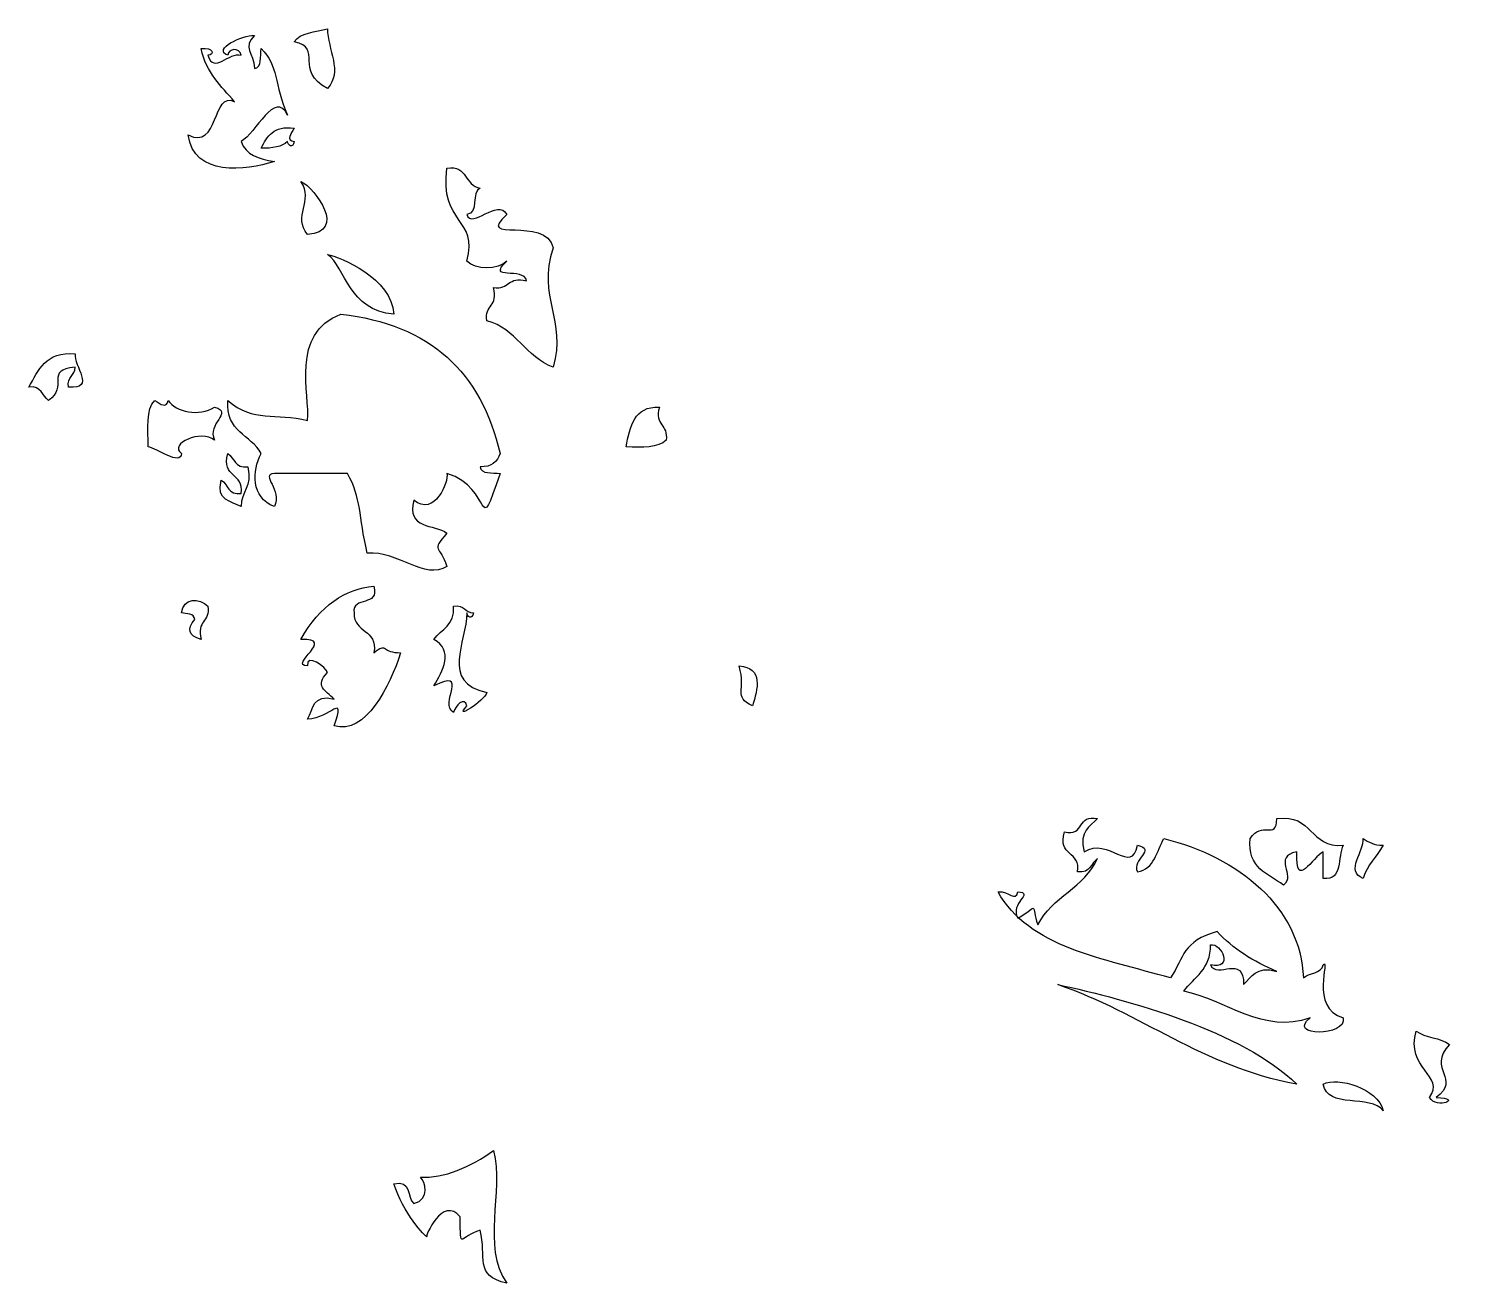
# Model space of a CAD drawing. Header units: centimetres. Extents: x -7.1 to 8.4, y -6.8 to 5.2.
# Drawn here: x -1.241 to 3.073, y -4.713 to -0.942 of the extents above; entities that cross this region are included whole.
import ezdxf

# ---------------------------------------------------------------- set-up
doc = ezdxf.new("R2010")
doc.units = ezdxf.units.CM
doc.header["$MEASUREMENT"] = 0
doc.layers.add('Camada 1', color=7, linetype='Continuous')

msp = doc.modelspace()

# ---------------------------------------------------------------- linework, layer by layer
at = {"layer": 'Camada 1'}
for points, knots in [([(-0.34338, -1.12146), (-0.29618, -1.0719), (-0.34319, -1.00406), (-0.34338, -0.94191), (-0.34338, -0.94191), (-0.37891, -0.95294), (-0.42625, -0.95215), (-0.44315, -0.98181), (-0.44315, -0.98181), (-0.35375, -0.99962), (-0.44498, -1.06881), (-0.34338, -1.12146)], [0, 0, 0, 0, 0.25, 0.25, 0.25, 0.25, 0.5, 0.5, 0.5, 0.5, 1, 1, 1, 1]), ([(-0.46307, -1.20131), (-0.50366, -1.109), (-0.49035, -1.05195), (-0.54287, -1.00176), (-0.54287, -1.00176), (-0.54599, -1.02528), (-0.53943, -1.05838), (-0.56285, -1.06161), (-0.56285, -1.06161), (-0.56502, -1.012), (-0.60021, -0.99988), (-0.56285, -0.96186), (-0.56285, -0.96186), (-0.59926, -0.96101), (-0.69051, -1.00398), (-0.64265, -1.02171), (-0.64265, -1.02171), (-0.64244, -1.00158), (-0.60765, -0.9966), (-0.60275, -1.02171), (-0.60275, -1.02171), (-0.63828, -1.00978), (-0.68562, -1.08018), (-0.70252, -1.02171), (-0.70252, -1.02171), (-0.68151, -1.02063), (-0.6868, -0.9961), (-0.72247, -1.00176), (-0.72247, -1.00176), (-0.70837, -1.07418), (-0.66222, -1.11445), (-0.62272, -1.16141), (-0.62272, -1.16141), (-0.68905, -1.12588), (-0.66971, -1.30995), (-0.76237, -1.26116), (-0.76237, -1.26116), (-0.74417, -1.38726), (-0.59021, -1.36914), (-0.50297, -1.34104), (-0.50297, -1.34104), (-0.54948, -1.33437), (-0.58893, -1.32056), (-0.60274, -1.28116), (-0.60274, -1.28116), (-0.55922, -1.25696), (-0.50046, -1.12369), (-0.46307, -1.20131)], [0, 0, 0, 0, 0.0769231, 0.0769231, 0.0769231, 0.0769231, 0.1538462, 0.1538462, 0.1538462, 0.1538462, 0.2307692, 0.2307692, 0.2307692, 0.2307692, 0.3076923, 0.3076923, 0.3076923, 0.3076923, 0.3846154, 0.3846154, 0.3846154, 0.3846154, 0.4615385, 0.4615385, 0.4615385, 0.4615385, 0.5384615, 0.5384615, 0.5384615, 0.5384615, 0.6153846, 0.6153846, 0.6153846, 0.6153846, 0.6923077, 0.6923077, 0.6923077, 0.6923077, 0.7692308, 0.7692308, 0.7692308, 0.7692308, 0.8461538, 0.8461538, 0.8461538, 0.8461538, 1, 1, 1, 1]), ([(-0.4431, -1.28111), (-0.46723, -1.2769), (-0.45538, -1.25899), (-0.4431, -1.24121), (-0.4431, -1.24121), (-0.50578, -1.23179), (-0.52464, -1.26608), (-0.54287, -1.30106), (-0.54287, -1.30106), (-0.50813, -1.30257), (-0.48083, -1.29661), (-0.46307, -1.28111), (-0.46307, -1.28111), (-0.46313, -1.2922), (-0.44693, -1.30379), (-0.4431, -1.28111)], [0, 0, 0, 0, 0.2, 0.2, 0.2, 0.2, 0.4, 0.4, 0.4, 0.4, 0.6, 0.6, 0.6, 0.6, 1, 1, 1, 1]), ([(0.0158, -1.36091), (-0.00709, -1.53083), (0.11166, -1.50916), (0.07568, -1.64028), (0.07568, -1.64028), (0.10119, -1.66756), (0.1699, -1.66756), (0.1954, -1.64028), (0.1954, -1.64028), (0.13079, -1.70312), (0.24739, -1.65518), (0.25525, -1.70013), (0.25525, -1.70013), (0.19884, -1.68365), (0.20355, -1.72826), (0.15548, -1.72008), (0.15548, -1.72008), (0.17196, -1.77649), (0.12733, -1.77178), (0.13553, -1.81985), (0.13553, -1.81985), (0.22475, -1.84369), (0.25256, -1.92899), (0.33508, -1.9595), (0.33508, -1.9595), (0.37654, -1.81752), (0.28481, -1.75122), (0.33508, -1.60035), (0.33508, -1.60035), (0.31346, -1.50253), (0.09756, -1.58876), (0.19543, -1.50055), (0.19543, -1.50055), (0.16934, -1.44941), (0.08981, -1.54688), (0.07568, -1.50055), (0.07568, -1.50055), (0.11259, -1.49753), (0.0879, -1.43298), (0.11558, -1.42075), (0.11558, -1.42075), (0.06855, -1.41465), (0.07848, -1.35154), (0.0158, -1.36091)], [0, 0, 0, 0, 0.0833333, 0.0833333, 0.0833333, 0.0833333, 0.1666667, 0.1666667, 0.1666667, 0.1666667, 0.25, 0.25, 0.25, 0.25, 0.3333333, 0.3333333, 0.3333333, 0.3333333, 0.4166667, 0.4166667, 0.4166667, 0.4166667, 0.5, 0.5, 0.5, 0.5, 0.5833333, 0.5833333, 0.5833333, 0.5833333, 0.6666667, 0.6666667, 0.6666667, 0.6666667, 0.75, 0.75, 0.75, 0.75, 0.8333333, 0.8333333, 0.8333333, 0.8333333, 1, 1, 1, 1]), ([(-0.4032, -1.56046), (-0.28443, -1.55345), (-0.3787, -1.42211), (-0.42315, -1.40089), (-0.42315, -1.40089), (-0.38312, -1.46193), (-0.44868, -1.50484), (-0.4032, -1.56046)], [0, 0, 0, 0, 0.3333333, 0.3333333, 0.3333333, 0.3333333, 1, 1, 1, 1]), ([(-0.1438, -1.79991), (-0.14959, -1.6922), (-0.30403, -1.6282), (-0.34335, -1.62031), (-0.34335, -1.62031), (-0.28797, -1.65899), (-0.2794, -1.7907), (-0.1438, -1.79991)], [0, 0, 0, 0, 0.3333333, 0.3333333, 0.3333333, 0.3333333, 1, 1, 1, 1]), ([(-0.50297, -2.37858), (-0.47707, -2.32908), (-0.54747, -2.28174), (-0.50297, -2.27881), (-0.50297, -2.27881), (-0.42979, -2.27881), (-0.3566, -2.27881), (-0.28347, -2.27881), (-0.28347, -2.27881), (-0.23995, -2.35504), (-0.25108, -2.40285), (-0.22362, -2.51826), (-0.22362, -2.51826), (-0.12874, -2.51141), (-0.05201, -2.60123), (0.01583, -2.55816), (0.01583, -2.55816), (-0.00478, -2.49302), (-0.03468, -2.51583), (0.01583, -2.45836), (0.01583, -2.45836), (-0.02264, -2.43034), (-0.1063, -2.44749), (-0.08394, -2.35861), (-0.08394, -2.35861), (-0.02076, -2.41113), (0.02131, -2.30292), (0.01583, -2.27873), (0.01583, -2.27873), (0.15799, -2.32384), (0.10388, -2.48614), (0.17548, -2.27873), (0.17548, -2.27873), (0.15196, -2.27561), (0.11883, -2.28214), (0.1156, -2.25878), (0.1156, -2.25878), (0.14994, -2.25986), (0.16674, -2.24343), (0.17548, -2.21888), (0.17548, -2.21888), (0.11965, -1.97541), (-0.03418, -1.82992), (-0.30342, -1.79989), (-0.30342, -1.79989), (-0.4563, -1.85815), (-0.39481, -2.04365), (-0.40319, -2.11914), (-0.40319, -2.11914), (-0.49889, -2.09509), (-0.56726, -2.12673), (-0.64264, -2.05929), (-0.64264, -2.05929), (-0.65105, -2.15417), (-0.57258, -2.16219), (-0.54284, -2.21889), (-0.54284, -2.21889), (-0.57002, -2.27071), (-0.57327, -2.35096), (-0.50297, -2.37858)], [0, 0, 0, 0, 0.0625, 0.0625, 0.0625, 0.0625, 0.125, 0.125, 0.125, 0.125, 0.1875, 0.1875, 0.1875, 0.1875, 0.25, 0.25, 0.25, 0.25, 0.3125, 0.3125, 0.3125, 0.3125, 0.375, 0.375, 0.375, 0.375, 0.4375, 0.4375, 0.4375, 0.4375, 0.5, 0.5, 0.5, 0.5, 0.5625, 0.5625, 0.5625, 0.5625, 0.625, 0.625, 0.625, 0.625, 0.6875, 0.6875, 0.6875, 0.6875, 0.75, 0.75, 0.75, 0.75, 0.8125, 0.8125, 0.8125, 0.8125, 0.875, 0.875, 0.875, 0.875, 1, 1, 1, 1]), ([(-1.12152, -2.01943), (-1.03783, -2.02676), (-1.10726, -1.95442), (-1.10157, -1.91968), (-1.10157, -1.91968), (-1.19076, -1.91034), (-1.21143, -1.96945), (-1.24122, -2.01943), (-1.24122, -2.01943), (-1.20204, -2.01348), (-1.20164, -2.04639), (-1.18137, -2.05933), (-1.18137, -2.05933), (-1.12022, -2.01932), (-1.19568, -1.96659), (-1.10155, -1.95956), (-1.10155, -1.95956), (-1.10268, -1.98506), (-1.12718, -1.98718), (-1.12152, -2.01943)], [0, 0, 0, 0, 0.1666667, 0.1666667, 0.1666667, 0.1666667, 0.3333333, 0.3333333, 0.3333333, 0.3333333, 0.5, 0.5, 0.5, 0.5, 0.6666667, 0.6666667, 0.6666667, 0.6666667, 1, 1, 1, 1]), ([(-0.78232, -2.21893), (-0.82161, -2.18967), (-0.72303, -2.1454), (-0.68252, -2.17903), (-0.68252, -2.17903), (-0.70848, -2.12945), (-0.62399, -2.09619), (-0.68252, -2.07926), (-0.68252, -2.07926), (-0.72943, -2.10815), (-0.79865, -2.09527), (-0.82222, -2.05931), (-0.82222, -2.05931), (-0.82643, -2.08341), (-0.84437, -2.07153), (-0.86212, -2.05931), (-0.86212, -2.05931), (-0.88961, -2.08505), (-0.88191, -2.14596), (-0.88207, -2.19893), (-0.88207, -2.19893), (-0.85669, -2.20303), (-0.78438, -2.257), (-0.78232, -2.21893)], [0, 0, 0, 0, 0.1428571, 0.1428571, 0.1428571, 0.1428571, 0.2857143, 0.2857143, 0.2857143, 0.2857143, 0.4285714, 0.4285714, 0.4285714, 0.4285714, 0.5714286, 0.5714286, 0.5714286, 0.5714286, 0.7142857, 0.7142857, 0.7142857, 0.7142857, 1, 1, 1, 1]), ([(0.55457, -2.19898), (0.60376, -2.20163), (0.65075, -2.20202), (0.67432, -2.17903), (0.67432, -2.17903), (0.68247, -2.13096), (0.63786, -2.13566), (0.65437, -2.07926), (0.65437, -2.07926), (0.57838, -2.0765), (0.56573, -2.13704), (0.55457, -2.19898)], [0, 0, 0, 0, 0.25, 0.25, 0.25, 0.25, 0.5, 0.5, 0.5, 0.5, 1, 1, 1, 1]), ([(-0.6626, -2.29875), (-0.68004, -2.36275), (-0.63188, -2.36117), (-0.60275, -2.37857), (-0.60275, -2.37857), (-0.6032, -2.33158), (-0.56838, -2.31981), (-0.5828, -2.25882), (-0.5828, -2.25882), (-0.62204, -2.2648), (-0.62238, -2.23191), (-0.64265, -2.21892), (-0.64265, -2.21892), (-0.664, -2.29351), (-0.59307, -2.27581), (-0.60275, -2.33864), (-0.60275, -2.33864), (-0.64196, -2.34466), (-0.64233, -2.31174), (-0.6626, -2.29875)], [0, 0, 0, 0, 0.1666667, 0.1666667, 0.1666667, 0.1666667, 0.3333333, 0.3333333, 0.3333333, 0.3333333, 0.5, 0.5, 0.5, 0.5, 0.6666667, 0.6666667, 0.6666667, 0.6666667, 1, 1, 1, 1]), ([(-0.32343, -3.03707), (-0.22889, -3.06588), (-0.15428, -2.91782), (-0.12388, -2.81757), (-0.12388, -2.81757), (-0.1783, -2.8194), (-0.16404, -2.78436), (-0.2037, -2.81757), (-0.2037, -2.81757), (-0.19169, -2.74571), (-0.26461, -2.75881), (-0.26355, -2.69785), (-0.26355, -2.69785), (-0.2695, -2.64533), (-0.18613, -2.68216), (-0.2037, -2.61805), (-0.2037, -2.61805), (-0.28998, -2.62496), (-0.36621, -2.67647), (-0.42317, -2.77767), (-0.42317, -2.77767), (-0.31231, -2.77238), (-0.46484, -2.85506), (-0.40322, -2.85747), (-0.40322, -2.85747), (-0.40933, -2.81694), (-0.34557, -2.86154), (-0.34337, -2.87742), (-0.34337, -2.87742), (-0.38338, -2.91803), (-0.34856, -2.93055), (-0.32342, -2.95722), (-0.32342, -2.95722), (-0.3874, -2.93976), (-0.38581, -2.98794), (-0.40322, -3.01707), (-0.40322, -3.01707), (-0.33502, -3.01659), (-0.28662, -2.93264), (-0.32343, -3.03707)], [0, 0, 0, 0, 0.0909091, 0.0909091, 0.0909091, 0.0909091, 0.1818182, 0.1818182, 0.1818182, 0.1818182, 0.2727273, 0.2727273, 0.2727273, 0.2727273, 0.3636364, 0.3636364, 0.3636364, 0.3636364, 0.4545455, 0.4545455, 0.4545455, 0.4545455, 0.5454545, 0.5454545, 0.5454545, 0.5454545, 0.6363636, 0.6363636, 0.6363636, 0.6363636, 0.7272727, 0.7272727, 0.7272727, 0.7272727, 0.8181818, 0.8181818, 0.8181818, 0.8181818, 1, 1, 1, 1]), ([(-0.78232, -2.69785), (-0.76684, -2.7023), (-0.74298, -2.69838), (-0.74242, -2.7178), (-0.74242, -2.7178), (-0.76475, -2.74653), (-0.76393, -2.76648), (-0.72247, -2.77768), (-0.72247, -2.77768), (-0.73898, -2.72127), (-0.69434, -2.72598), (-0.70252, -2.67788), (-0.70252, -2.67788), (-0.72901, -2.65197), (-0.77674, -2.65163), (-0.78232, -2.69785)], [0, 0, 0, 0, 0.2, 0.2, 0.2, 0.2, 0.4, 0.4, 0.4, 0.4, 0.6, 0.6, 0.6, 0.6, 1, 1, 1, 1]), ([(0.09565, -2.69785), (0.07014, -2.69674), (0.06803, -2.67224), (0.0358, -2.6779), (0.0358, -2.6779), (0.04077, -2.73611), (-0.00174, -2.74677), (-0.02405, -2.77767), (-0.02405, -2.77767), (0.0372, -2.80992), (0.004, -2.87369), (-0.02405, -2.91734), (-0.02405, -2.91734), (0.08676, -2.86196), (-0.01027, -2.97341), (0.0358, -2.99714), (0.0358, -2.99714), (0.04056, -2.9755), (0.06863, -2.94922), (0.0757, -2.97719), (0.0757, -2.97719), (0.03202, -3.0254), (0.12888, -2.96139), (0.13555, -2.93729), (0.13555, -2.93729), (-0.00677, -2.90784), (0.07567, -2.78457), (0.0757, -2.69784), (0.0757, -2.69784), (0.07562, -2.70896), (0.09189, -2.7205), (0.09565, -2.69785)], [0, 0, 0, 0, 0.1111111, 0.1111111, 0.1111111, 0.1111111, 0.2222222, 0.2222222, 0.2222222, 0.2222222, 0.3333333, 0.3333333, 0.3333333, 0.3333333, 0.4444444, 0.4444444, 0.4444444, 0.4444444, 0.5555556, 0.5555556, 0.5555556, 0.5555556, 0.6666667, 0.6666667, 0.6666667, 0.6666667, 0.7777778, 0.7777778, 0.7777778, 0.7777778, 1, 1, 1, 1]), ([(0.93371, -2.97717), (0.94977, -2.92822), (0.968, -2.86213), (0.89378, -2.85745), (0.89378, -2.85745), (0.91652, -2.93264), (0.87469, -2.94833), (0.93371, -2.97717)], [0, 0, 0, 0, 0.3333333, 0.3333333, 0.3333333, 0.3333333, 1, 1, 1, 1]), ([(1.87153, -3.35635), (1.85023, -3.43088), (1.92114, -3.41324), (1.91143, -3.47607), (1.91143, -3.47607), (1.95069, -3.48205), (1.95104, -3.44911), (1.97136, -3.43617), (1.97136, -3.43617), (1.93231, -3.52348), (1.8338, -3.55142), (1.79176, -3.63572), (1.79176, -3.63572), (1.76866, -3.57468), (1.80113, -3.57203), (1.73191, -3.61577), (1.73191, -3.61577), (1.70453, -3.57026), (1.78332, -3.54076), (1.73191, -3.53597), (1.73191, -3.53597), (1.72368, -3.56997), (1.70617, -3.53176), (1.67201, -3.53597), (1.67201, -3.53597), (1.76366, -3.70372), (1.9894, -3.7374), (2.19088, -3.79537), (2.19088, -3.79537), (2.23078, -3.73253), (2.22726, -3.68533), (2.3305, -3.6557), (2.3305, -3.6557), (2.37842, -3.70756), (2.43906, -3.74666), (2.51013, -3.77542), (2.51013, -3.77542), (2.4465, -3.75841), (2.43433, -3.79283), (2.41033, -3.81532), (2.41033, -3.81532), (2.41046, -3.72123), (2.33019, -3.80069), (2.31053, -3.75547), (2.31053, -3.75547), (2.38054, -3.77304), (2.34535, -3.68977), (2.31053, -3.69562), (2.31053, -3.69562), (2.31188, -3.77013), (2.26119, -3.79262), (2.23073, -3.83529), (2.23073, -3.83529), (2.355, -3.86003), (2.47161, -3.96705), (2.60983, -3.91511), (2.60983, -3.91511), (2.53739, -3.97266), (2.72201, -3.97266), (2.70963, -3.91511), (2.70963, -3.91511), (2.60681, -3.88609), (2.67158, -3.73249), (2.6497, -3.75546), (2.6497, -3.75546), (2.64449, -3.78353), (2.60594, -3.77827), (2.58985, -3.79536), (2.58985, -3.79536), (2.58218, -3.58393), (2.39551, -3.43153), (2.17078, -3.37634), (2.17078, -3.37634), (2.14863, -3.41399), (2.14276, -3.46804), (2.09098, -3.47611), (2.09098, -3.47611), (2.07188, -3.43896), (2.15075, -3.40941), (2.09098, -3.39631), (2.09098, -3.39631), (2.07368, -3.48801), (2.00303, -3.36853), (1.93133, -3.41626), (1.93133, -3.41626), (1.91432, -3.35271), (1.94877, -3.34054), (1.97131, -3.31646), (1.97131, -3.31646), (1.90987, -3.30158), (1.93302, -3.37119), (1.87153, -3.35635)], [0, 0, 0, 0, 0.0416667, 0.0416667, 0.0416667, 0.0416667, 0.0833333, 0.0833333, 0.0833333, 0.0833333, 0.125, 0.125, 0.125, 0.125, 0.1666667, 0.1666667, 0.1666667, 0.1666667, 0.2083333, 0.2083333, 0.2083333, 0.2083333, 0.25, 0.25, 0.25, 0.25, 0.2916667, 0.2916667, 0.2916667, 0.2916667, 0.3333333, 0.3333333, 0.3333333, 0.3333333, 0.375, 0.375, 0.375, 0.375, 0.4166667, 0.4166667, 0.4166667, 0.4166667, 0.4583333, 0.4583333, 0.4583333, 0.4583333, 0.5, 0.5, 0.5, 0.5, 0.5416667, 0.5416667, 0.5416667, 0.5416667, 0.5833333, 0.5833333, 0.5833333, 0.5833333, 0.625, 0.625, 0.625, 0.625, 0.6666667, 0.6666667, 0.6666667, 0.6666667, 0.7083333, 0.7083333, 0.7083333, 0.7083333, 0.75, 0.75, 0.75, 0.75, 0.7916667, 0.7916667, 0.7916667, 0.7916667, 0.8333333, 0.8333333, 0.8333333, 0.8333333, 0.875, 0.875, 0.875, 0.875, 0.9166667, 0.9166667, 0.9166667, 0.9166667, 1, 1, 1, 1]), ([(2.53005, -3.51597), (2.56865, -3.48602), (2.49515, -3.43196), (2.56995, -3.4162), (2.56995, -3.4162), (2.5663, -3.53698), (2.61707, -3.42948), (2.64975, -3.4162), (2.64975, -3.4162), (2.64975, -3.44282), (2.64975, -3.46943), (2.64975, -3.49602), (2.64975, -3.49602), (2.71031, -3.5033), (2.69121, -3.43101), (2.70968, -3.39625), (2.70968, -3.39625), (2.60737, -3.40546), (2.61946, -3.30029), (2.51013, -3.31643), (2.51013, -3.31643), (2.50878, -3.38371), (2.46452, -3.31998), (2.43033, -3.37628), (2.43033, -3.37628), (2.42057, -3.46578), (2.48399, -3.48215), (2.53005, -3.51597)], [0, 0, 0, 0, 0.125, 0.125, 0.125, 0.125, 0.25, 0.25, 0.25, 0.25, 0.375, 0.375, 0.375, 0.375, 0.5, 0.5, 0.5, 0.5, 0.625, 0.625, 0.625, 0.625, 0.75, 0.75, 0.75, 0.75, 1, 1, 1, 1]), ([(2.7695, -3.49602), (2.78114, -3.45448), (2.81138, -3.43149), (2.82935, -3.39625), (2.82935, -3.39625), (2.80189, -3.39707), (2.78551, -3.38686), (2.7695, -3.3763), (2.7695, -3.3763), (2.775, -3.41127), (2.71328, -3.47583), (2.7695, -3.49602)], [0, 0, 0, 0, 0.25, 0.25, 0.25, 0.25, 0.5, 0.5, 0.5, 0.5, 1, 1, 1, 1]), ([(2.56992, -4.11459), (2.40511, -3.95335), (2.06486, -3.86149), (1.85158, -3.81527), (1.85158, -3.81527), (2.10489, -3.90112), (2.28309, -4.06215), (2.56992, -4.11459)], [0, 0, 0, 0, 0.3333333, 0.3333333, 0.3333333, 0.3333333, 1, 1, 1, 1]), ([(2.96897, -4.15446), (2.98929, -4.19185), (3.07343, -4.15666), (2.98892, -4.15446), (2.98892, -4.15446), (3.06599, -4.09869), (2.95889, -4.0717), (3.0289, -3.99486), (3.0289, -3.99486), (3.00265, -3.97449), (2.95532, -3.97528), (2.9291, -3.95493), (2.9291, -3.95493), (2.89504, -4.06598), (3.01831, -4.09056), (2.96897, -4.15446)], [0, 0, 0, 0, 0.2, 0.2, 0.2, 0.2, 0.4, 0.4, 0.4, 0.4, 0.6, 0.6, 0.6, 0.6, 1, 1, 1, 1]), ([(2.64972, -4.11459), (2.66046, -4.19034), (2.79315, -4.14409), (2.82935, -4.19439), (2.82935, -4.19439), (2.81453, -4.12679), (2.69248, -4.09133), (2.64972, -4.11459)], [0, 0, 0, 0, 0.3333333, 0.3333333, 0.3333333, 0.3333333, 1, 1, 1, 1]), ([(-0.04403, -4.57351), (-0.05226, -4.57486), (0.0032, -4.44802), (0.05574, -4.51366), (0.05574, -4.51366), (0.05614, -4.62121), (0.05386, -4.57078), (0.11559, -4.55356), (0.11559, -4.55356), (0.1366, -4.63497), (0.09598, -4.68905), (0.19539, -4.71316), (0.19539, -4.71316), (0.11821, -4.60111), (0.18774, -4.43881), (0.15549, -4.31412), (0.15549, -4.31412), (0.0881, -4.36323), (0.00552, -4.39889), (-0.06401, -4.39392), (-0.06401, -4.39392), (-0.04864, -4.40744), (-0.03364, -4.46025), (-0.08396, -4.47372), (-0.08396, -4.47372), (-0.10526, -4.45512), (-0.09015, -4.40011), (-0.14381, -4.41387), (-0.14381, -4.41387), (-0.11644, -4.50088), (-0.04903, -4.57438), (-0.04403, -4.57351)], [0, 0, 0, 0, 0.1111111, 0.1111111, 0.1111111, 0.1111111, 0.2222222, 0.2222222, 0.2222222, 0.2222222, 0.3333333, 0.3333333, 0.3333333, 0.3333333, 0.4444444, 0.4444444, 0.4444444, 0.4444444, 0.5555556, 0.5555556, 0.5555556, 0.5555556, 0.6666667, 0.6666667, 0.6666667, 0.6666667, 0.7777778, 0.7777778, 0.7777778, 0.7777778, 1, 1, 1, 1])]:
    msp.add_open_spline(points, degree=3, knots=knots, dxfattribs=at)

doc.saveas('drawing.dxf')
